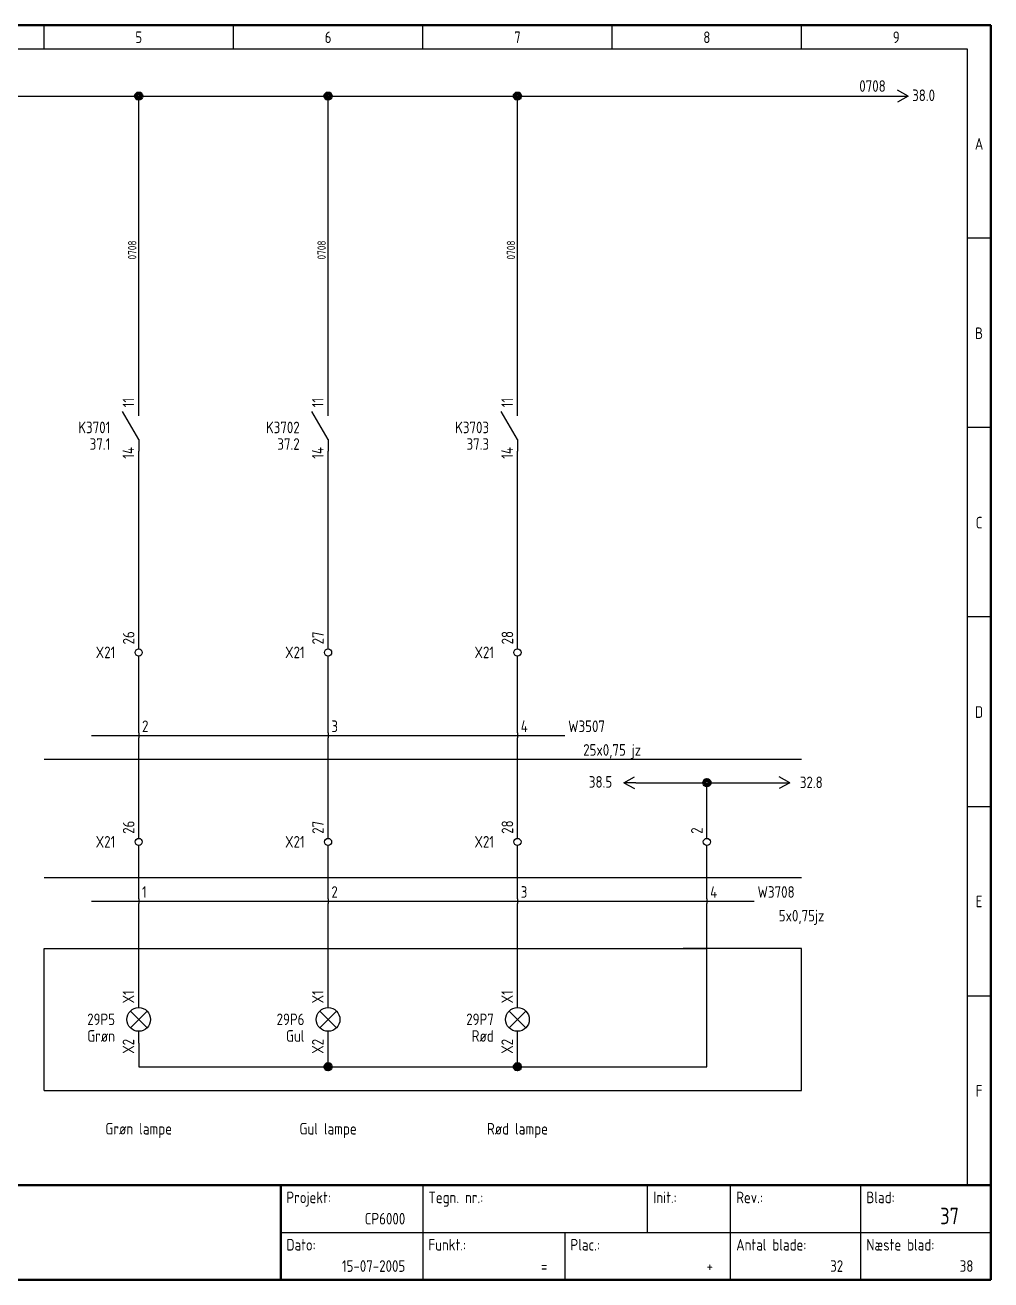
# Model space of a CAD drawing. Header units: millimetres. Extents: x 10 to 410, y 10 to 275.
# Drawn here: x 206 to 410, y 10 to 275 of the extents above; entities that cross this region are included whole.
import ezdxf
from ezdxf.enums import TextEntityAlignment as Align

# ---------------------------------------------------------------- set-up
doc = ezdxf.new("R2010")
doc.units = ezdxf.units.MM
doc.linetypes.add('Caddy_Solid', pattern=[0])
doc.layers.add('2', color=7, linetype='Continuous')
doc.styles.add('Caddy_Vectorfont1p', font='isocp___.ttf', dxfattribs={"width": 0.9})

# ---------------------------------------------------------------- blocks, each defined once
blk = doc.blocks.new('Blk1')
at = {"linetype": 'Caddy_Solid', "lineweight": 50}
for p, q in [((10, 275), (410, 275)), ((410, 275), (410, 10)), ((10, 30), (410, 30)), ((260, 30), (260, 10)), ((410, 10), (10, 10))]:
    blk.add_line(p, q, dxfattribs=at)
at = {"linetype": 'Caddy_Solid', "lineweight": 25}
for p, q in [((210, 270), (210, 275)), ((250, 270), (250, 275)), ((290, 270), (290, 275)), ((330, 270), (330, 275)), ((370, 270), (370, 275)), ((15, 270), (405, 270)), ((405, 270), (405, 30)), ((410, 230), (405, 230)), ((410, 190), (405, 190)), ((410, 150), (405, 150)), ((405, 110), (410, 110)), ((405, 70), (410, 70)), ((290, 30), (290, 10)), ((337.5, 20), (337.5, 30)), ((355, 20), (355, 30)), ((382.5, 20), (382.5, 30)), ((405, 30), (410, 30)), ((260, 20), (410, 20)), ((320, 20), (320, 10)), ((355, 10), (355, 20)), ((382.5, 10), (382.5, 20))]:
    blk.add_line(p, q, dxfattribs=at)
at = {"lineweight": 25, "style": 'Caddy_Vectorfont1p', "width": 0.9}
for s, p in [('5', (230, 271.2)), ('6', (270, 271.2)), ('7', (310, 271.2)), ('8', (350, 271.2)), ('9', (390, 271.2)), ('A', (407.5, 248.7)), ('B', (407.5, 208.7)), ('C', (407.5, 168.7)), ('D', (407.5, 128.7)), ('E', (407.5, 88.7)), ('F', (407.5, 48.7))]:
    blk.add_text(s, height=2.45, dxfattribs=at).set_placement(p, align=Align.CENTER)
for s, p in [('Projekt:', (261.2, 26.2)), ('Tegn. nr.:', (291.2, 26.2)), ('Init.:', (338.7, 26.2)), ('Rev.:', (356.2, 26.2)), ('Blad:', (383.7, 26.2)), ('Dato:', (261.2, 16.2)), ('Funkt.:', (291.2, 16.2)), ('Plac.:', (321.2, 16.2)), ('Antal blade:', (356.2, 16.2)), ('Næste blad:', (383.7, 16.2))]:
    blk.add_text(s, height=2.45, dxfattribs=at).set_placement(p)
for s, p in [('CP6000', (286.3, 21.7)), ('15-07-2005', (286.3, 11.7)), ('+', (351.3, 11.7)), ('32', (378.8, 11.7)), ('38', (406.3, 11.7)), ('=', (316.3, 11.7))]:
    blk.add_text(s, height=2.45, dxfattribs=at).set_placement(p, align=Align.RIGHT)
at = {"lineweight": 35, "style": 'Caddy_Vectorfont1p', "width": 0.9}
blk.add_text('37', height=3.5, dxfattribs=at).set_placement((403.25, 21.75), align=Align.RIGHT)
blk = doc.blocks.new('Blk3')
at = {"linetype": 'Caddy_Solid', "lineweight": 25}
for q in [(390.25, 261.25), (390.25, 258.75)]:
    blk.add_line((392.5, 260), q, dxfattribs=at)
at = {"lineweight": 25, "style": 'Caddy_Vectorfont1p', "width": 0.9, "flags": 1}
for tag, p in [('$TAG140020', (387.79, 267.9)), ('$TAG140050', (387.79, 264.4))]:
    blk.add_attdef(tag, text='', height=2.45, dxfattribs=at).set_placement(p, align=Align.RIGHT)
at = {"lineweight": 25, "style": 'Caddy_Vectorfont1p', "width": 0.9}
blk.add_attdef('$TAG160010', text='', height=2.45, dxfattribs=at).set_placement((387.79, 260.9), align=Align.RIGHT)
blk.add_attdef('$TAG160500', (393.37, 258.95), '', height=2.45, dxfattribs=at)
blk = doc.blocks.new('Blk4')
at = {"linetype": 'Caddy_Solid', "lineweight": 25}
for p, q in [((230, 103.25), (230, 105)), ((230, 100), (230, 101.75))]:
    blk.add_line(p, q, dxfattribs=at)
blk.add_circle((230, 102.5), 0.75, dxfattribs=at)
at = {"lineweight": 25, "style": 'Caddy_Vectorfont1p', "width": 0.9, "flags": 1}
blk.add_attdef('$TAG160410', (232.6, 104.2), '', height=2.45, rotation=90, dxfattribs=at)
at = {"layer": '2', "lineweight": 25, "style": 'Caddy_Vectorfont1p', "width": 0.9}
blk.add_attdef('$TAG160400', (229.1, 104.2), '', height=2.45, rotation=90, dxfattribs=at)
at = {"layer": '2', "lineweight": 25, "style": 'Caddy_Vectorfont1p', "width": 0.9, "flags": 1}
for tag, p in [('$TAG140020', (225.05, 108.3)), ('$TAG140050', (225.05, 104.8)), ('$TAG160030', (225.05, 97.8)), ('$TAG160040', (225.05, 92.8))]:
    blk.add_attdef(tag, text='', height=2.45, dxfattribs=at).set_placement(p, align=Align.RIGHT)
at = {"layer": '2', "lineweight": 25, "style": 'Caddy_Vectorfont1p', "width": 0.9}
blk.add_attdef('$TAG160010', text='', height=2.45, dxfattribs=at).set_placement((225.05, 101.3), align=Align.RIGHT)
blk = doc.blocks.new('Blk5')
at = {"linetype": 'Caddy_Solid', "lineweight": 25}
for p, q in [((270, 103.25), (270, 105)), ((270, 100), (270, 101.75))]:
    blk.add_line(p, q, dxfattribs=at)
blk.add_circle((270, 102.5), 0.75, dxfattribs=at)
at = {"lineweight": 25, "style": 'Caddy_Vectorfont1p', "width": 0.9, "flags": 1}
blk.add_attdef('$TAG160410', (272.6, 104.2), '', height=2.45, rotation=90, dxfattribs=at)
at = {"layer": '2', "lineweight": 25, "style": 'Caddy_Vectorfont1p', "width": 0.9}
blk.add_attdef('$TAG160400', (269.1, 104.2), '', height=2.45, rotation=90, dxfattribs=at)
at = {"layer": '2', "lineweight": 25, "style": 'Caddy_Vectorfont1p', "width": 0.9, "flags": 1}
for tag, p in [('$TAG140020', (265.05, 108.3)), ('$TAG140050', (265.05, 104.8)), ('$TAG160030', (265.05, 97.8)), ('$TAG160040', (265.05, 92.8))]:
    blk.add_attdef(tag, text='', height=2.45, dxfattribs=at).set_placement(p, align=Align.RIGHT)
at = {"layer": '2', "lineweight": 25, "style": 'Caddy_Vectorfont1p', "width": 0.9}
blk.add_attdef('$TAG160010', text='', height=2.45, dxfattribs=at).set_placement((265.05, 101.3), align=Align.RIGHT)
blk = doc.blocks.new('Blk6')
at = {"linetype": 'Caddy_Solid', "lineweight": 25}
for p, q in [((310, 103.25), (310, 105)), ((310, 100), (310, 101.75))]:
    blk.add_line(p, q, dxfattribs=at)
blk.add_circle((310, 102.5), 0.75, dxfattribs=at)
at = {"lineweight": 25, "style": 'Caddy_Vectorfont1p', "width": 0.9, "flags": 1}
blk.add_attdef('$TAG160410', (312.6, 104.2), '', height=2.45, rotation=90, dxfattribs=at)
at = {"layer": '2', "lineweight": 25, "style": 'Caddy_Vectorfont1p', "width": 0.9}
blk.add_attdef('$TAG160400', (309.1, 104.2), '', height=2.45, rotation=90, dxfattribs=at)
at = {"layer": '2', "lineweight": 25, "style": 'Caddy_Vectorfont1p', "width": 0.9, "flags": 1}
for tag, p in [('$TAG140020', (305.05, 108.3)), ('$TAG140050', (305.05, 104.8)), ('$TAG160030', (305.05, 97.8)), ('$TAG160040', (305.05, 92.8))]:
    blk.add_attdef(tag, text='', height=2.45, dxfattribs=at).set_placement(p, align=Align.RIGHT)
at = {"layer": '2', "lineweight": 25, "style": 'Caddy_Vectorfont1p', "width": 0.9}
blk.add_attdef('$TAG160010', text='', height=2.45, dxfattribs=at).set_placement((305.05, 101.3), align=Align.RIGHT)
blk = doc.blocks.new('Blk7')
at = {"linetype": 'Caddy_Solid', "lineweight": 25}
for p, q in [((350, 103.25), (350, 105)), ((350, 100), (350, 101.75))]:
    blk.add_line(p, q, dxfattribs=at)
blk.add_circle((350, 102.5), 0.75, dxfattribs=at)
at = {"lineweight": 25, "style": 'Caddy_Vectorfont1p', "width": 0.9, "flags": 1}
blk.add_attdef('$TAG160410', (352.6, 104.2), '', height=2.45, rotation=90, dxfattribs=at)
at = {"layer": '2', "lineweight": 25, "style": 'Caddy_Vectorfont1p', "width": 0.9}
blk.add_attdef('$TAG160400', (349.1, 104.2), '', height=2.45, rotation=90, dxfattribs=at)
at = {"layer": '2', "lineweight": 25, "style": 'Caddy_Vectorfont1p', "width": 0.9, "flags": 1}
for tag, p in [('$TAG140020', (345.05, 108.3)), ('$TAG140050', (345.05, 104.8)), ('$TAG160010', (345.05, 101.3)), ('$TAG160030', (345.05, 97.8)), ('$TAG160040', (345.05, 92.8))]:
    blk.add_attdef(tag, text='', height=2.45, dxfattribs=at).set_placement(p, align=Align.RIGHT)
blk = doc.blocks.new('Blk8')
at = {"linetype": 'Caddy_Solid', "lineweight": 25}
for p, q in [((365, 115), (367.5, 115)), ((367.5, 115), (365.25, 116.25)), ((367.5, 115), (365.25, 113.75))]:
    blk.add_line(p, q, dxfattribs=at)
at = {"lineweight": 25, "style": 'Caddy_Vectorfont1p', "width": 0.9, "flags": 1}
blk.add_attdef('$TAG160010', text='', height=2.45, dxfattribs=at).set_placement((362.5, 115.9), align=Align.RIGHT)
at = {"lineweight": 25, "style": 'Caddy_Vectorfont1p', "width": 0.9}
blk.add_attdef('$TAG160500', (369.65, 113.85), '', height=2.45, dxfattribs=at)
blk = doc.blocks.new('Blk9')
at = {"linetype": 'Caddy_Solid', "lineweight": 25}
for p, q in [((230, 67.5), (230, 70)), ((228.23, 66.77), (231.77, 63.23)), ((228.23, 63.23), (231.77, 66.77)), ((230, 60), (230, 62.5))]:
    blk.add_line(p, q, dxfattribs=at)
blk.add_circle((230, 65), 2.5, dxfattribs=at)
at = {"lineweight": 25, "style": 'Caddy_Vectorfont1p', "width": 0.9}
blk.add_attdef('$TAG175000_00', (229.05, 68.4), '', height=2.45, rotation=90, dxfattribs=at)
at = {"lineweight": 25, "style": 'Caddy_Vectorfont1p', "width": 0.9, "flags": 1}
for tag, p in [('$TAG140020', (225, 70.8)), ('$TAG140050', (225, 67.3)), ('$TAG160040', (225, 56.8))]:
    blk.add_attdef(tag, text='', height=2.45, dxfattribs=at).set_placement(p, align=Align.RIGHT)
at = {"lineweight": 25, "style": 'Caddy_Vectorfont1p', "width": 0.9}
for tag, p in [('$TAG160010', (225, 63.8)), ('$TAG160030', (225, 60.3))]:
    blk.add_attdef(tag, text='', height=2.45, dxfattribs=at).set_placement(p, align=Align.RIGHT)
blk.add_attdef('$TAG175000_01', text='', height=2.45, rotation=90, dxfattribs=at).set_placement((229.05, 60.9), align=Align.RIGHT)
blk = doc.blocks.new('Blk10')
at = {"linetype": 'Caddy_Solid', "lineweight": 25}
for p, q in [((270, 67.5), (270, 70)), ((268.23, 66.77), (271.77, 63.23)), ((268.23, 63.23), (271.77, 66.77)), ((270, 60), (270, 62.5))]:
    blk.add_line(p, q, dxfattribs=at)
blk.add_circle((270, 65), 2.5, dxfattribs=at)
at = {"lineweight": 25, "style": 'Caddy_Vectorfont1p', "width": 0.9}
blk.add_attdef('$TAG175000_00', (269.05, 68.4), '', height=2.45, rotation=90, dxfattribs=at)
at = {"lineweight": 25, "style": 'Caddy_Vectorfont1p', "width": 0.9, "flags": 1}
for tag, p in [('$TAG140020', (265, 70.8)), ('$TAG140050', (265, 67.3)), ('$TAG160040', (265, 56.8))]:
    blk.add_attdef(tag, text='', height=2.45, dxfattribs=at).set_placement(p, align=Align.RIGHT)
at = {"lineweight": 25, "style": 'Caddy_Vectorfont1p', "width": 0.9}
for tag, p in [('$TAG160010', (265, 63.8)), ('$TAG160030', (265, 60.3))]:
    blk.add_attdef(tag, text='', height=2.45, dxfattribs=at).set_placement(p, align=Align.RIGHT)
blk.add_attdef('$TAG175000_01', text='', height=2.45, rotation=90, dxfattribs=at).set_placement((269.05, 60.9), align=Align.RIGHT)
blk = doc.blocks.new('Blk11')
at = {"linetype": 'Caddy_Solid', "lineweight": 25}
for p, q in [((310, 67.5), (310, 70)), ((308.23, 66.77), (311.77, 63.23)), ((308.23, 63.23), (311.77, 66.77)), ((310, 60), (310, 62.5))]:
    blk.add_line(p, q, dxfattribs=at)
blk.add_circle((310, 65), 2.5, dxfattribs=at)
at = {"lineweight": 25, "style": 'Caddy_Vectorfont1p', "width": 0.9}
blk.add_attdef('$TAG175000_00', (309.05, 68.4), '', height=2.45, rotation=90, dxfattribs=at)
at = {"lineweight": 25, "style": 'Caddy_Vectorfont1p', "width": 0.9, "flags": 1}
for tag, p in [('$TAG140020', (305, 70.8)), ('$TAG140050', (305, 67.3)), ('$TAG160040', (305, 56.8))]:
    blk.add_attdef(tag, text='', height=2.45, dxfattribs=at).set_placement(p, align=Align.RIGHT)
at = {"lineweight": 25, "style": 'Caddy_Vectorfont1p', "width": 0.9}
for tag, p in [('$TAG160010', (305, 63.8)), ('$TAG160030', (305, 60.3))]:
    blk.add_attdef(tag, text='', height=2.45, dxfattribs=at).set_placement(p, align=Align.RIGHT)
blk.add_attdef('$TAG175000_01', text='', height=2.45, rotation=90, dxfattribs=at).set_placement((309.05, 60.9), align=Align.RIGHT)
blk = doc.blocks.new('Blk17')
at = {"linetype": 'Caddy_Solid', "lineweight": 25}
for p, q in [((230, 192.5), (230, 195)), ((230, 187.5), (226.58, 193.42)), ((230, 187.5), (230, 185))]:
    blk.add_line(p, q, dxfattribs=at)
at = {"lineweight": 25, "style": 'Caddy_Vectorfont1p', "width": 0.9}
blk.add_attdef('$TAG175000_00', (229.05, 194.3), '', height=2.45, rotation=90, dxfattribs=at)
for tag, p in [('$TAG160010', (224, 188.8)), ('$TAG160500', (224, 185.3))]:
    blk.add_attdef(tag, text='', height=2.45, dxfattribs=at).set_placement(p, align=Align.RIGHT)
blk.add_attdef('$TAG175000_01', text='', height=2.45, rotation=90, dxfattribs=at).set_placement((229.05, 185.9), align=Align.RIGHT)
blk = doc.blocks.new('Blk18')
at = {"linetype": 'Caddy_Solid', "lineweight": 25}
for p, q in [((270, 192.5), (270, 195)), ((270, 187.5), (266.58, 193.42)), ((270, 187.5), (270, 185))]:
    blk.add_line(p, q, dxfattribs=at)
at = {"lineweight": 25, "style": 'Caddy_Vectorfont1p', "width": 0.9}
blk.add_attdef('$TAG175000_00', (269.05, 194.3), '', height=2.45, rotation=90, dxfattribs=at)
for tag, p in [('$TAG160010', (264, 188.8)), ('$TAG160500', (264, 185.3))]:
    blk.add_attdef(tag, text='', height=2.45, dxfattribs=at).set_placement(p, align=Align.RIGHT)
blk.add_attdef('$TAG175000_01', text='', height=2.45, rotation=90, dxfattribs=at).set_placement((269.05, 185.9), align=Align.RIGHT)
blk = doc.blocks.new('Blk19')
at = {"linetype": 'Caddy_Solid', "lineweight": 25}
for p, q in [((310, 192.5), (310, 195)), ((310, 187.5), (306.58, 193.42)), ((310, 187.5), (310, 185))]:
    blk.add_line(p, q, dxfattribs=at)
at = {"lineweight": 25, "style": 'Caddy_Vectorfont1p', "width": 0.9}
blk.add_attdef('$TAG175000_00', (309.05, 194.3), '', height=2.45, rotation=90, dxfattribs=at)
for tag, p in [('$TAG160010', (304, 188.8)), ('$TAG160500', (304, 185.3))]:
    blk.add_attdef(tag, text='', height=2.45, dxfattribs=at).set_placement(p, align=Align.RIGHT)
blk.add_attdef('$TAG175000_01', text='', height=2.45, rotation=90, dxfattribs=at).set_placement((309.05, 185.9), align=Align.RIGHT)
blk = doc.blocks.new('Blk20')
at = {"linetype": 'Caddy_Solid', "lineweight": 25}
for p, q in [((332.5, 115), (334.75, 116.25)), ((332.5, 115), (334.75, 113.75)), ((335, 115), (332.5, 115))]:
    blk.add_line(p, q, dxfattribs=at)
at = {"lineweight": 25, "style": 'Caddy_Vectorfont1p', "width": 0.9, "flags": 1}
blk.add_attdef('$TAG160010', (336.6, 115.9), '', height=2.45, dxfattribs=at)
at = {"lineweight": 25, "style": 'Caddy_Vectorfont1p', "width": 0.9}
blk.add_attdef('$TAG160500', text='', height=2.45, dxfattribs=at).set_placement((330, 113.95), align=Align.RIGHT)
blk = doc.blocks.new('Blk21')
at = {"linetype": 'Caddy_Solid', "lineweight": 25}
blk.add_line((230, 90.5), (230, 89.5), dxfattribs=at)
at = {"lineweight": 25, "style": 'Caddy_Vectorfont1p', "width": 0.9}
blk.add_attdef('$TAG160210', (230.7, 90.7), '', height=2.45, dxfattribs=at)
at = {"lineweight": 25, "style": 'Caddy_Vectorfont1p', "width": 0.9, "flags": 1}
for tag, p in [('$TAG160010', (360.7, 90.7)), ('$TAG160220', (230.7, 85.7)), ('$TAG160030', (360.7, 85.7)), ('$TAG160230', (230.7, 80.7)), ('$TAG160200', (360.7, 80.7)), ('$TAG160040', (360.7, 75.7)), ('$TAG160101', (360.7, 70.7))]:
    blk.add_attdef(tag, p, '', height=2.45, dxfattribs=at)
blk = doc.blocks.new('Blk22')
at = {"linetype": 'Caddy_Solid', "lineweight": 25}
blk.add_line((270, 90.5), (270, 89.5), dxfattribs=at)
at = {"lineweight": 25, "style": 'Caddy_Vectorfont1p', "width": 0.9}
blk.add_attdef('$TAG160210', (270.7, 90.7), '', height=2.45, dxfattribs=at)
at = {"lineweight": 25, "style": 'Caddy_Vectorfont1p', "width": 0.9, "flags": 1}
for tag, p in [('$TAG160010', (360.7, 90.7)), ('$TAG160220', (270.7, 85.7)), ('$TAG160030', (360.7, 85.7)), ('$TAG160230', (270.7, 80.7)), ('$TAG160200', (360.7, 80.7)), ('$TAG160040', (360.7, 75.7)), ('$TAG160101', (360.7, 70.7))]:
    blk.add_attdef(tag, p, '', height=2.45, dxfattribs=at)
blk = doc.blocks.new('Blk23')
at = {"linetype": 'Caddy_Solid', "lineweight": 25}
blk.add_line((310, 90.5), (310, 89.5), dxfattribs=at)
at = {"lineweight": 25, "style": 'Caddy_Vectorfont1p', "width": 0.9}
blk.add_attdef('$TAG160210', (310.7, 90.7), '', height=2.45, dxfattribs=at)
at = {"lineweight": 25, "style": 'Caddy_Vectorfont1p', "width": 0.9, "flags": 1}
for tag, p in [('$TAG160010', (360.7, 90.7)), ('$TAG160220', (310.7, 85.7)), ('$TAG160030', (360.7, 85.7)), ('$TAG160230', (310.7, 80.7)), ('$TAG160200', (360.7, 80.7)), ('$TAG160040', (360.7, 75.7)), ('$TAG160101', (360.7, 70.7))]:
    blk.add_attdef(tag, p, '', height=2.45, dxfattribs=at)
blk = doc.blocks.new('Blk24')
at = {"linetype": 'Caddy_Solid', "lineweight": 25}
blk.add_line((350, 90.5), (350, 89.5), dxfattribs=at)
at = {"lineweight": 25, "style": 'Caddy_Vectorfont1p', "width": 0.9}
for tag, p in [('$TAG160210', (350.7, 90.7)), ('$TAG160010', (360.7, 90.7)), ('$TAG160030', (360.7, 85.7)), ('$TAG160200', (360.7, 80.7))]:
    blk.add_attdef(tag, p, '', height=2.45, dxfattribs=at)
at = {"lineweight": 25, "style": 'Caddy_Vectorfont1p', "width": 0.9, "flags": 1}
for tag, p in [('$TAG160220', (350.7, 85.7)), ('$TAG160230', (350.7, 80.7)), ('$TAG160040', (360.7, 75.7)), ('$TAG160101', (360.7, 70.7))]:
    blk.add_attdef(tag, p, '', height=2.45, dxfattribs=at)
blk = doc.blocks.new('Blk25')
at = {"linetype": 'Caddy_Solid', "lineweight": 25}
blk.add_line((230, 125.5), (230, 124.5), dxfattribs=at)
at = {"lineweight": 25, "style": 'Caddy_Vectorfont1p', "width": 0.9}
blk.add_attdef('$TAG160210', (230.7, 125.7), '', height=2.45, dxfattribs=at)
at = {"lineweight": 25, "style": 'Caddy_Vectorfont1p', "width": 0.9, "flags": 1}
for tag, p in [('$TAG160010', (320.7, 125.7)), ('$TAG160220', (230.7, 120.7)), ('$TAG160030', (320.7, 120.7)), ('$TAG160230', (230.7, 115.7)), ('$TAG160200', (320.7, 115.7)), ('$TAG160040', (320.7, 110.7)), ('$TAG160101', (320.7, 105.7))]:
    blk.add_attdef(tag, p, '', height=2.45, dxfattribs=at)
blk = doc.blocks.new('Blk26')
at = {"linetype": 'Caddy_Solid', "lineweight": 25}
blk.add_line((270, 125.5), (270, 124.5), dxfattribs=at)
at = {"lineweight": 25, "style": 'Caddy_Vectorfont1p', "width": 0.9}
blk.add_attdef('$TAG160210', (270.7, 125.7), '', height=2.45, dxfattribs=at)
at = {"lineweight": 25, "style": 'Caddy_Vectorfont1p', "width": 0.9, "flags": 1}
for tag, p in [('$TAG160010', (320.7, 125.7)), ('$TAG160220', (270.7, 120.7)), ('$TAG160030', (320.7, 120.7)), ('$TAG160230', (270.7, 115.7)), ('$TAG160200', (320.7, 115.7)), ('$TAG160040', (320.7, 110.7)), ('$TAG160101', (320.7, 105.7))]:
    blk.add_attdef(tag, p, '', height=2.45, dxfattribs=at)
blk = doc.blocks.new('Blk27')
at = {"linetype": 'Caddy_Solid', "lineweight": 25}
blk.add_line((310, 125.5), (310, 124.5), dxfattribs=at)
at = {"lineweight": 25, "style": 'Caddy_Vectorfont1p', "width": 0.9}
for tag, p in [('$TAG160210', (310.7, 125.7)), ('$TAG160010', (320.7, 125.7)), ('$TAG160030', (320.7, 120.7)), ('$TAG160200', (320.7, 115.7))]:
    blk.add_attdef(tag, p, '', height=2.45, dxfattribs=at)
at = {"lineweight": 25, "style": 'Caddy_Vectorfont1p', "width": 0.9, "flags": 1}
for tag, p in [('$TAG160220', (310.7, 120.7)), ('$TAG160230', (310.7, 115.7)), ('$TAG160040', (320.7, 110.7)), ('$TAG160101', (320.7, 105.7))]:
    blk.add_attdef(tag, p, '', height=2.45, dxfattribs=at)
blk = doc.blocks.new('Blk34')
at = {"linetype": 'Caddy_Solid', "lineweight": 25}
for p, q in [((230, 143.25), (230, 145)), ((230, 140), (230, 141.75))]:
    blk.add_line(p, q, dxfattribs=at)
blk.add_circle((230, 142.5), 0.75, dxfattribs=at)
at = {"lineweight": 25, "style": 'Caddy_Vectorfont1p', "width": 0.9, "flags": 1}
blk.add_attdef('$TAG160410', (232.6, 144.2), '', height=2.45, rotation=90, dxfattribs=at)
at = {"layer": '2', "lineweight": 25, "style": 'Caddy_Vectorfont1p', "width": 0.9}
blk.add_attdef('$TAG160400', (229.1, 144.2), '', height=2.45, rotation=90, dxfattribs=at)
at = {"layer": '2', "lineweight": 25, "style": 'Caddy_Vectorfont1p', "width": 0.9, "flags": 1}
for tag, p in [('$TAG140020', (225.05, 148.3)), ('$TAG140050', (225.05, 144.8)), ('$TAG160030', (225.05, 137.8)), ('$TAG160040', (225.05, 132.8))]:
    blk.add_attdef(tag, text='', height=2.45, dxfattribs=at).set_placement(p, align=Align.RIGHT)
at = {"layer": '2', "lineweight": 25, "style": 'Caddy_Vectorfont1p', "width": 0.9}
blk.add_attdef('$TAG160010', text='', height=2.45, dxfattribs=at).set_placement((225.05, 141.3), align=Align.RIGHT)
blk = doc.blocks.new('Blk35')
at = {"linetype": 'Caddy_Solid', "lineweight": 25}
for p, q in [((270, 143.25), (270, 145)), ((270, 140), (270, 141.75))]:
    blk.add_line(p, q, dxfattribs=at)
blk.add_circle((270, 142.5), 0.75, dxfattribs=at)
at = {"lineweight": 25, "style": 'Caddy_Vectorfont1p', "width": 0.9, "flags": 1}
blk.add_attdef('$TAG160410', (272.6, 144.2), '', height=2.45, rotation=90, dxfattribs=at)
at = {"layer": '2', "lineweight": 25, "style": 'Caddy_Vectorfont1p', "width": 0.9}
blk.add_attdef('$TAG160400', (269.1, 144.2), '', height=2.45, rotation=90, dxfattribs=at)
at = {"layer": '2', "lineweight": 25, "style": 'Caddy_Vectorfont1p', "width": 0.9, "flags": 1}
for tag, p in [('$TAG140020', (265.05, 148.3)), ('$TAG140050', (265.05, 144.8)), ('$TAG160030', (265.05, 137.8)), ('$TAG160040', (265.05, 132.8))]:
    blk.add_attdef(tag, text='', height=2.45, dxfattribs=at).set_placement(p, align=Align.RIGHT)
at = {"layer": '2', "lineweight": 25, "style": 'Caddy_Vectorfont1p', "width": 0.9}
blk.add_attdef('$TAG160010', text='', height=2.45, dxfattribs=at).set_placement((265.05, 141.3), align=Align.RIGHT)
blk = doc.blocks.new('Blk36')
at = {"linetype": 'Caddy_Solid', "lineweight": 25}
for p, q in [((310, 143.25), (310, 145)), ((310, 140), (310, 141.75))]:
    blk.add_line(p, q, dxfattribs=at)
blk.add_circle((310, 142.5), 0.75, dxfattribs=at)
at = {"lineweight": 25, "style": 'Caddy_Vectorfont1p', "width": 0.9, "flags": 1}
blk.add_attdef('$TAG160410', (312.6, 144.2), '', height=2.45, rotation=90, dxfattribs=at)
at = {"layer": '2', "lineweight": 25, "style": 'Caddy_Vectorfont1p', "width": 0.9}
blk.add_attdef('$TAG160400', (309.1, 144.2), '', height=2.45, rotation=90, dxfattribs=at)
at = {"layer": '2', "lineweight": 25, "style": 'Caddy_Vectorfont1p', "width": 0.9, "flags": 1}
for tag, p in [('$TAG140020', (305.05, 148.3)), ('$TAG140050', (305.05, 144.8)), ('$TAG160030', (305.05, 137.8)), ('$TAG160040', (305.05, 132.8))]:
    blk.add_attdef(tag, text='', height=2.45, dxfattribs=at).set_placement(p, align=Align.RIGHT)
at = {"layer": '2', "lineweight": 25, "style": 'Caddy_Vectorfont1p', "width": 0.9}
blk.add_attdef('$TAG160010', text='', height=2.45, dxfattribs=at).set_placement((305.05, 141.3), align=Align.RIGHT)

msp = doc.modelspace()

# ---------------------------------------------------------------- linework, layer by layer
at = {"linetype": 'Caddy_Solid', "lineweight": 25}
for p, q in [((27.5, 260), (230, 260)), ((230, 260), (270, 260)), ((230, 195), (230, 260)), ((270, 260), (310, 260)), ((270, 195), (270, 260)), ((310, 260), (392.5, 260)), ((310, 195), (310, 260)), ((230, 145), (230, 185)), ((230, 145), (230, 185)), ((270, 145), (270, 185)), ((270, 145), (270, 185)), ((310, 145), (310, 185)), ((310, 145), (310, 185)), ((230, 127.5), (230, 140)), ((230, 125.5), (230, 140)), ((270, 127.5), (270, 140)), ((270, 125.5), (270, 140)), ((310, 127.5), (310, 140)), ((310, 125.5), (310, 140)), ((220, 125), (320, 125)), ((230, 105), (230, 124.5)), ((270, 105), (270, 124.5)), ((310, 105), (310, 124.5)), ((210, 120), (370, 120)), ((345, 120), (350, 120)), ((335, 115), (350, 115)), ((350, 105), (350, 115)), ((350, 115), (365, 115)), ((230, 90.5), (230, 100)), ((270, 90.5), (270, 100)), ((310, 90.5), (310, 100)), ((350, 90.5), (350, 100)), ((210, 95), (370, 95)), ((220, 90), (360, 90)), ((230, 70), (230, 89.5)), ((270, 70), (270, 89.5)), ((310, 70), (310, 89.5)), ((350, 55), (350, 89.5)), ((210, 50), (210, 80)), ((210, 80), (350, 80)), ((370, 80), (345, 80)), ((370, 50), (370, 80)), ((230, 60), (230, 55)), ((270, 55), (270, 60)), ((310, 55), (310, 60)), ((230, 55), (270, 55)), ((270, 55), (310, 55)), ((310, 55), (350, 55)), ((210, 50), (330, 50)), ((330, 50), (360, 50)), ((350, 50), (370, 50))]:
    msp.add_line(p, q, dxfattribs=at)
at = {"lineweight": 40}
for centre, radius in [((230, 260), 0.8), ((230, 260), 0.6), ((230, 260), 0.4), ((270, 260), 0.8), ((270, 260), 0.6), ((270, 260), 0.4), ((310, 260), 0.8), ((310, 260), 0.6), ((310, 260), 0.4), ((350, 115), 0.8), ((350, 115), 0.6), ((350, 115), 0.4), ((270, 55), 0.8), ((310, 55), 0.8), ((270, 55), 0.6), ((270, 55), 0.4), ((310, 55), 0.6), ((310, 55), 0.4)]:
    msp.add_circle(centre, radius, dxfattribs=at)

# ---------------------------------------------------------------- block references
msp.add_blockref('Blk1', (0, 0, 1))
ref = msp.add_blockref('Blk3', (0, 0, 1))
ref.add_attrib('$TAG160010', '0708', dxfattribs={"lineweight": 25, "height": 2.45, "style": 'Caddy_Vectorfont1p', "width": 0.9}).set_placement((387.79, 260.9), align=Align.RIGHT)
ref.add_attrib('$TAG160500', '38.0', (393.37, 258.95), dxfattribs={"lineweight": 25, "height": 2.45, "style": 'Caddy_Vectorfont1p', "width": 0.9})
ref = msp.add_blockref('Blk17', (0, 0, 1))
ref.add_attrib('$TAG160010', 'K3701', dxfattribs={"lineweight": 25, "height": 2.45, "style": 'Caddy_Vectorfont1p', "width": 0.9}).set_placement((224, 188.8), align=Align.RIGHT)
ref.add_attrib('$TAG160500', '37.1', dxfattribs={"lineweight": 25, "height": 2.45, "style": 'Caddy_Vectorfont1p', "width": 0.9}).set_placement((224, 185.3), align=Align.RIGHT)
ref.add_attrib('$TAG175000_00', '11', (229.05, 194.3), dxfattribs={"lineweight": 25, "height": 2.45, "rotation": 90, "style": 'Caddy_Vectorfont1p', "width": 0.9})
ref.add_attrib('$TAG175000_01', '14', dxfattribs={"lineweight": 25, "height": 2.45, "rotation": 90, "style": 'Caddy_Vectorfont1p', "width": 0.9}).set_placement((229.05, 185.9), align=Align.RIGHT)
ref = msp.add_blockref('Blk18', (0, 0, 1))
ref.add_attrib('$TAG160010', 'K3702', dxfattribs={"lineweight": 25, "height": 2.45, "style": 'Caddy_Vectorfont1p', "width": 0.9}).set_placement((264, 188.8), align=Align.RIGHT)
ref.add_attrib('$TAG160500', '37.2', dxfattribs={"lineweight": 25, "height": 2.45, "style": 'Caddy_Vectorfont1p', "width": 0.9}).set_placement((264, 185.3), align=Align.RIGHT)
ref.add_attrib('$TAG175000_00', '11', (269.05, 194.3), dxfattribs={"lineweight": 25, "height": 2.45, "rotation": 90, "style": 'Caddy_Vectorfont1p', "width": 0.9})
ref.add_attrib('$TAG175000_01', '14', dxfattribs={"lineweight": 25, "height": 2.45, "rotation": 90, "style": 'Caddy_Vectorfont1p', "width": 0.9}).set_placement((269.05, 185.9), align=Align.RIGHT)
ref = msp.add_blockref('Blk19', (0, 0, 1))
ref.add_attrib('$TAG160010', 'K3703', dxfattribs={"lineweight": 25, "height": 2.45, "style": 'Caddy_Vectorfont1p', "width": 0.9}).set_placement((304, 188.8), align=Align.RIGHT)
ref.add_attrib('$TAG160500', '37.3', dxfattribs={"lineweight": 25, "height": 2.45, "style": 'Caddy_Vectorfont1p', "width": 0.9}).set_placement((304, 185.3), align=Align.RIGHT)
ref.add_attrib('$TAG175000_00', '11', (309.05, 194.3), dxfattribs={"lineweight": 25, "height": 2.45, "rotation": 90, "style": 'Caddy_Vectorfont1p', "width": 0.9})
ref.add_attrib('$TAG175000_01', '14', dxfattribs={"lineweight": 25, "height": 2.45, "rotation": 90, "style": 'Caddy_Vectorfont1p', "width": 0.9}).set_placement((309.05, 185.9), align=Align.RIGHT)
ref = msp.add_blockref('Blk34', (0, 0, 1))
ref.add_attrib('$TAG160010', 'X21', dxfattribs={"layer": '2', "lineweight": 25, "height": 2.45, "style": 'Caddy_Vectorfont1p', "width": 0.9}).set_placement((225.05, 141.3), align=Align.RIGHT)
ref.add_attrib('$TAG160400', '26', (229.1, 144.2), dxfattribs={"layer": '2', "lineweight": 25, "height": 2.45, "rotation": 90, "style": 'Caddy_Vectorfont1p', "width": 0.9})
ref = msp.add_blockref('Blk35', (0, 0, 1))
ref.add_attrib('$TAG160010', 'X21', dxfattribs={"layer": '2', "lineweight": 25, "height": 2.45, "style": 'Caddy_Vectorfont1p', "width": 0.9}).set_placement((265.05, 141.3), align=Align.RIGHT)
ref.add_attrib('$TAG160400', '27', (269.1, 144.2), dxfattribs={"layer": '2', "lineweight": 25, "height": 2.45, "rotation": 90, "style": 'Caddy_Vectorfont1p', "width": 0.9})
ref = msp.add_blockref('Blk36', (0, 0, 1))
ref.add_attrib('$TAG160010', 'X21', dxfattribs={"layer": '2', "lineweight": 25, "height": 2.45, "style": 'Caddy_Vectorfont1p', "width": 0.9}).set_placement((305.05, 141.3), align=Align.RIGHT)
ref.add_attrib('$TAG160400', '28', (309.1, 144.2), dxfattribs={"layer": '2', "lineweight": 25, "height": 2.45, "rotation": 90, "style": 'Caddy_Vectorfont1p', "width": 0.9})
ref = msp.add_blockref('Blk25', (0, 0, 1))
ref.add_attrib('$TAG160210', '2', (230.7, 125.7), dxfattribs={"lineweight": 25, "height": 2.45, "style": 'Caddy_Vectorfont1p', "width": 0.9})
ref = msp.add_blockref('Blk26', (0, 0, 1))
ref.add_attrib('$TAG160210', '3', (270.7, 125.7), dxfattribs={"lineweight": 25, "height": 2.45, "style": 'Caddy_Vectorfont1p', "width": 0.9})
ref = msp.add_blockref('Blk27', (0, 0, 1))
ref.add_attrib('$TAG160010', 'W3507', (320.7, 125.7), dxfattribs={"lineweight": 25, "height": 2.45, "style": 'Caddy_Vectorfont1p', "width": 0.9})
ref.add_attrib('$TAG160210', '4', (310.7, 125.7), dxfattribs={"lineweight": 25, "height": 2.45, "style": 'Caddy_Vectorfont1p', "width": 0.9})
ref = msp.add_blockref('Blk20', (0, 0, 1))
ref.add_attrib('$TAG160500', '38.5', dxfattribs={"lineweight": 25, "height": 2.45, "style": 'Caddy_Vectorfont1p', "width": 0.9}).set_placement((330, 113.95), align=Align.RIGHT)
ref = msp.add_blockref('Blk8', (0, 0, 1))
ref.add_attrib('$TAG160500', '32.8', (369.65, 113.85), dxfattribs={"lineweight": 25, "height": 2.45, "style": 'Caddy_Vectorfont1p', "width": 0.9})
ref = msp.add_blockref('Blk4', (0, 0, 1))
ref.add_attrib('$TAG160010', 'X21', dxfattribs={"layer": '2', "lineweight": 25, "height": 2.45, "style": 'Caddy_Vectorfont1p', "width": 0.9}).set_placement((225.05, 101.3), align=Align.RIGHT)
ref.add_attrib('$TAG160400', '26', (229.1, 104.2), dxfattribs={"layer": '2', "lineweight": 25, "height": 2.45, "rotation": 90, "style": 'Caddy_Vectorfont1p', "width": 0.9})
ref = msp.add_blockref('Blk5', (0, 0, 1))
ref.add_attrib('$TAG160010', 'X21', dxfattribs={"layer": '2', "lineweight": 25, "height": 2.45, "style": 'Caddy_Vectorfont1p', "width": 0.9}).set_placement((265.05, 101.3), align=Align.RIGHT)
ref.add_attrib('$TAG160400', '27', (269.1, 104.2), dxfattribs={"layer": '2', "lineweight": 25, "height": 2.45, "rotation": 90, "style": 'Caddy_Vectorfont1p', "width": 0.9})
ref = msp.add_blockref('Blk6', (0, 0, 1))
ref.add_attrib('$TAG160010', 'X21', dxfattribs={"layer": '2', "lineweight": 25, "height": 2.45, "style": 'Caddy_Vectorfont1p', "width": 0.9}).set_placement((305.05, 101.3), align=Align.RIGHT)
ref.add_attrib('$TAG160400', '28', (309.1, 104.2), dxfattribs={"layer": '2', "lineweight": 25, "height": 2.45, "rotation": 90, "style": 'Caddy_Vectorfont1p', "width": 0.9})
ref = msp.add_blockref('Blk7', (0, 0, 1))
ref.add_attrib('$TAG160400', '2', (349.1, 104.2), dxfattribs={"layer": '2', "lineweight": 25, "height": 2.45, "rotation": 90, "style": 'Caddy_Vectorfont1p', "width": 0.9})
ref = msp.add_blockref('Blk21', (0, 0, 1))
ref.add_attrib('$TAG160210', '1', (230.7, 90.7), dxfattribs={"lineweight": 25, "height": 2.45, "style": 'Caddy_Vectorfont1p', "width": 0.9})
ref = msp.add_blockref('Blk22', (0, 0, 1))
ref.add_attrib('$TAG160210', '2', (270.7, 90.7), dxfattribs={"lineweight": 25, "height": 2.45, "style": 'Caddy_Vectorfont1p', "width": 0.9})
ref = msp.add_blockref('Blk23', (0, 0, 1))
ref.add_attrib('$TAG160210', '3', (310.7, 90.7), dxfattribs={"lineweight": 25, "height": 2.45, "style": 'Caddy_Vectorfont1p', "width": 0.9})
ref = msp.add_blockref('Blk24', (0, 0, 1))
ref.add_attrib('$TAG160010', 'W3708', (360.7, 90.7), dxfattribs={"lineweight": 25, "height": 2.45, "style": 'Caddy_Vectorfont1p', "width": 0.9})
ref.add_attrib('$TAG160210', '4', (350.7, 90.7), dxfattribs={"lineweight": 25, "height": 2.45, "style": 'Caddy_Vectorfont1p', "width": 0.9})
ref = msp.add_blockref('Blk9', (0, 0, 1))
ref.add_attrib('$TAG160010', '29P5', dxfattribs={"lineweight": 25, "height": 2.45, "style": 'Caddy_Vectorfont1p', "width": 0.9}).set_placement((225, 63.8), align=Align.RIGHT)
ref.add_attrib('$TAG160030', 'Grøn', dxfattribs={"lineweight": 25, "height": 2.45, "style": 'Caddy_Vectorfont1p', "width": 0.9}).set_placement((225, 60.3), align=Align.RIGHT)
ref.add_attrib('$TAG175000_00', 'X1', (229.05, 68.4), dxfattribs={"lineweight": 25, "height": 2.45, "rotation": 90, "style": 'Caddy_Vectorfont1p', "width": 0.9})
ref.add_attrib('$TAG175000_01', 'X2', dxfattribs={"lineweight": 25, "height": 2.45, "rotation": 90, "style": 'Caddy_Vectorfont1p', "width": 0.9}).set_placement((229.05, 60.9), align=Align.RIGHT)
ref = msp.add_blockref('Blk10', (0, 0, 1))
ref.add_attrib('$TAG160010', '29P6', dxfattribs={"lineweight": 25, "height": 2.45, "style": 'Caddy_Vectorfont1p', "width": 0.9}).set_placement((265, 63.8), align=Align.RIGHT)
ref.add_attrib('$TAG160030', 'Gul', dxfattribs={"lineweight": 25, "height": 2.45, "style": 'Caddy_Vectorfont1p', "width": 0.9}).set_placement((265, 60.3), align=Align.RIGHT)
ref.add_attrib('$TAG175000_00', 'X1', (269.05, 68.4), dxfattribs={"lineweight": 25, "height": 2.45, "rotation": 90, "style": 'Caddy_Vectorfont1p', "width": 0.9})
ref.add_attrib('$TAG175000_01', 'X2', dxfattribs={"lineweight": 25, "height": 2.45, "rotation": 90, "style": 'Caddy_Vectorfont1p', "width": 0.9}).set_placement((269.05, 60.9), align=Align.RIGHT)
ref = msp.add_blockref('Blk11', (0, 0, 1))
ref.add_attrib('$TAG160010', '29P7', dxfattribs={"lineweight": 25, "height": 2.45, "style": 'Caddy_Vectorfont1p', "width": 0.9}).set_placement((305, 63.8), align=Align.RIGHT)
ref.add_attrib('$TAG160030', 'Rød', dxfattribs={"lineweight": 25, "height": 2.45, "style": 'Caddy_Vectorfont1p', "width": 0.9}).set_placement((305, 60.3), align=Align.RIGHT)
ref.add_attrib('$TAG175000_00', 'X1', (309.05, 68.4), dxfattribs={"lineweight": 25, "height": 2.45, "rotation": 90, "style": 'Caddy_Vectorfont1p', "width": 0.9})
ref.add_attrib('$TAG175000_01', 'X2', dxfattribs={"lineweight": 25, "height": 2.45, "rotation": 90, "style": 'Caddy_Vectorfont1p', "width": 0.9}).set_placement((309.05, 60.9), align=Align.RIGHT)

# ---------------------------------------------------------------- texts
at = {"lineweight": 25, "style": 'Caddy_Vectorfont1p', "width": 0.9}
for p in [(229.5, 227.5), (269.5, 227.5), (309.5, 227.5)]:
    msp.add_text('0708', height=1.75, rotation=90, dxfattribs=at).set_placement(p, align=Align.CENTER)
for s, p in [('25x0,75 jz', (330, 120.7)), ('5x0,75jz', (370, 85.7)), ('Grøn lampe', (230, 40.7)), ('Gul lampe', (270, 40.7)), ('Rød lampe', (310, 40.7))]:
    msp.add_text(s, height=2.45, dxfattribs=at).set_placement(p, align=Align.CENTER)

doc.saveas('drawing.dxf')
